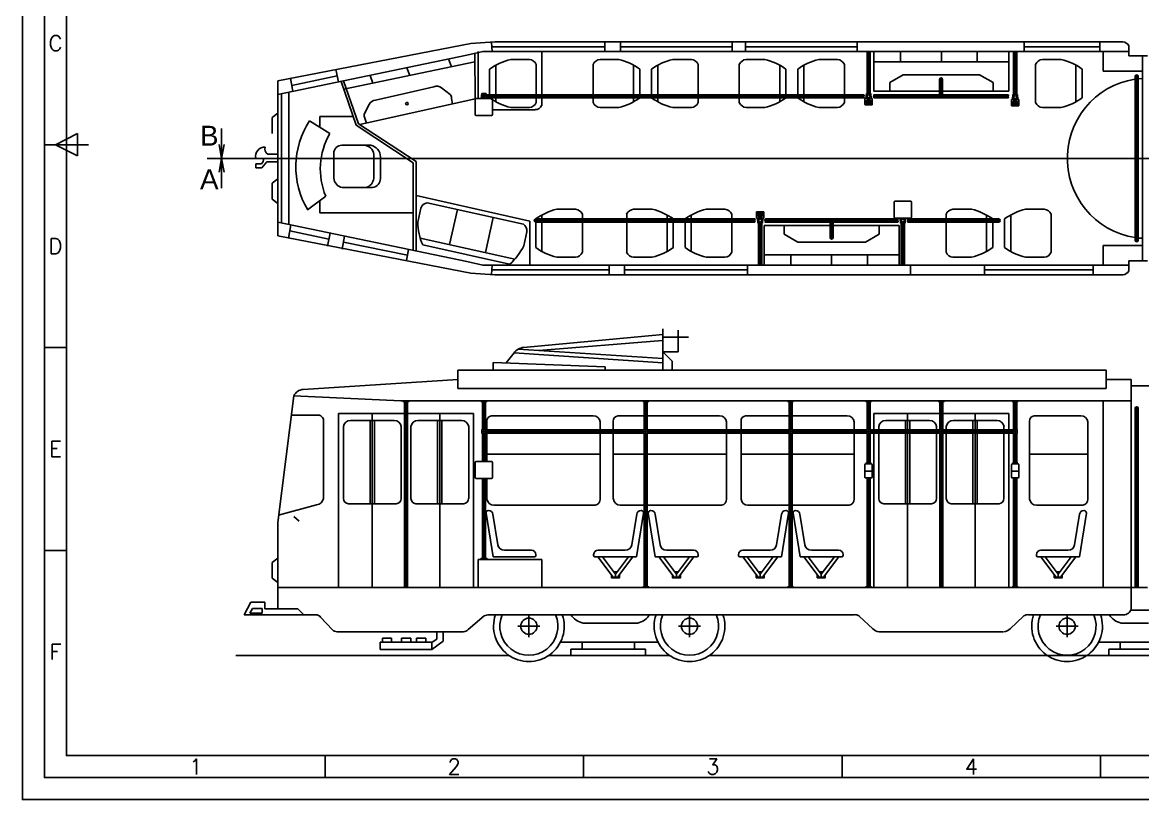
# Model space of a CAD drawing. Header units: millimetres. Extents: x 2692 to 3533, y 1565 to 1862.
# Drawn here: x 2691.8 to 2945.9, y 1565.3 to 1741.6 of the extents above; entities that cross this region are included whole.
import ezdxf
from ezdxf.enums import TextEntityAlignment as Align

# ---------------------------------------------------------------- set-up
doc = ezdxf.new("R2010")
doc.units = ezdxf.units.MM
doc.layers.add('LIN_GR', color=3, linetype='Continuous')
doc.layers.add('SUBTIRE', color=1, linetype='Continuous')
doc.styles.add('ISO', font='SIMPLEX.shx')
doc.styles.get("Standard").update_dxf_attribs({"font": 'arial.ttf'})

# ---------------------------------------------------------------- blocks, each defined once
blk = doc.blocks.new('4A4')
at = {"color": 70}
for p, q in [((-833.5, 148.5), (-828.5, 151)), ((-828.5, 151), (-828.5, 146)), ((-836, 148.5), (-826, 148.5)), ((-828.5, 146), (-833.5, 148.5)), ((-831, 102.5), (-836, 102.5)), ((-831, 56.5), (-836, 56.5)), ((-772.36, 5), (-772.36, 10)), ((-713.72, 5), (-713.72, 10)), ((-655.08, 5), (-655.08, 10)), ((-596.44, 5), (-596.44, 10))]:
    blk.add_line(p, q, dxfattribs=at)
at = {"color": 240}
for points in [[(0, 0), (0, 297), (-841, 297), (-841, 0)], [(-5, 5), (-5, 292), (-836, 292), (-836, 5)]]:
    blk.add_lwpolyline(points, close=True, dxfattribs=at)
at = {"color": 70}
blk.add_lwpolyline([(-831, 287), (-831, 10), (-10, 10), (-10, 287)], close=True, dxfattribs=at)
at = {"color": 50, "style": 'ISO'}
for s, p in [('C', (-833.5, 171.5)), ('D', (-833.5, 125.5)), ('E', (-833.5, 79.5)), ('F', (-833.5, 33.5)), ('1', (-801.68, 7.48)), ('2', (-743.04, 7.48)), ('3', (-684.4, 7.48)), ('4', (-625.76, 7.48))]:
    blk.add_text(s, height=3.5, dxfattribs=at).set_placement(p, align=Align.MIDDLE)

msp = doc.modelspace()

# ---------------------------------------------------------------- linework, layer by layer
at = {"layer": 'LIN_GR', "color": 3}
for p, q in [((2749.76, 1728.32), (2793.55, 1736.75)), ((2793.55, 1736.75), (2799.03, 1737.16)), ((2798.37, 1734.93), (2798.21, 1737.1)), ((2798.37, 1734.93), (2798.21, 1737.1)), ((2798.29, 1736.01), (2823.96, 1736.04)), ((2799.03, 1737.16), (2941.44, 1737.16)), ((2823.96, 1734.93), (2823.96, 1737.16)), ((2827.47, 1734.93), (2827.47, 1737.16)), ((2827.47, 1736.04), (2852.79, 1736.04)), ((2852.79, 1734.93), (2852.79, 1737.16)), ((2855.86, 1734.93), (2855.86, 1737.16)), ((2855.86, 1736.04), (2881.18, 1736.04)), ((2881.18, 1734.93), (2881.18, 1737.16)), ((2919.04, 1734.93), (2919.04, 1737.16)), ((2919.04, 1736.04), (2936.23, 1736.04)), ((2936.23, 1734.93), (2936.23, 1737.16)), ((2942.78, 1733.94), (2942.78, 1736.25)), ((2749.76, 1725.18), (2792.64, 1734.12)), ((2788.52, 1733.27), (2789.14, 1731.49)), ((2792.64, 1734.12), (2796.25, 1734.93)), ((2794.56, 1724.22), (2794.45, 1734.52)), ((2795.24, 1734.93), (2795.24, 1724.3)), ((2796.25, 1734.93), (2942.78, 1734.93)), ((2806.85, 1733.17), (2802.61, 1733.17)), ((2809.62, 1734.93), (2809.62, 1725.17)), ((2822.85, 1733.17), (2827.09, 1733.17)), ((2843.58, 1733.17), (2839.34, 1733.17)), ((2855.99, 1733.17), (2860.23, 1733.17)), ((2876.72, 1733.17), (2872.48, 1733.17)), ((2883.42, 1725.43), (2883.42, 1734.93)), ((2883.77, 1725.43), (2883.77, 1734.93)), ((2884.12, 1725.43), (2884.12, 1734.93)), ((2884.99, 1734.93), (2884.99, 1725.94)), ((2891, 1732.6), (2891, 1734.93)), ((2900.28, 1732.6), (2900.28, 1734.93)), ((2908.39, 1732.6), (2908.39, 1734.93)), ((2915.58, 1725.94), (2915.58, 1734.93)), ((2916.67, 1725.2), (2916.67, 1734.93)), ((2917.02, 1725.2), (2917.02, 1734.93)), ((2917.37, 1725.2), (2917.37, 1734.93)), ((2923.19, 1733.17), (2927.43, 1733.17)), ((2936.95, 1734.93), (2936.95, 1730.51)), ((2947.01, 1733.94), (2942.78, 1733.94)), ((2945.87, 1733.94), (2945.87, 1687.52)), ((2763.5, 1728.05), (2762.96, 1730.88)), ((2764.75, 1726.41), (2794.47, 1732.6)), ((2779.07, 1731.29), (2779.68, 1729.52)), ((2797.82, 1725.17), (2797.82, 1730.94)), ((2799.24, 1731.85), (2799.24, 1725.17)), ((2808.4, 1732.02), (2808.4, 1725.17)), ((2821.3, 1732.02), (2821.3, 1725.17)), ((2830.47, 1731.85), (2830.47, 1725.17)), ((2831.88, 1725.17), (2831.88, 1730.94)), ((2834.55, 1725.17), (2834.55, 1730.94)), ((2835.96, 1731.85), (2835.96, 1725.17)), ((2845.13, 1732.02), (2845.13, 1725.17)), ((2854.44, 1732.02), (2854.44, 1725.17)), ((2863.6, 1731.85), (2863.6, 1725.17)), ((2865.02, 1725.17), (2865.02, 1730.94)), ((2867.69, 1725.17), (2867.69, 1730.94)), ((2869.1, 1731.85), (2869.1, 1725.17)), ((2878.27, 1732.02), (2878.27, 1725.17)), ((2884.99, 1732.6), (2915.58, 1732.6)), ((2921.64, 1732.02), (2921.64, 1723.4)), ((2930.8, 1731.85), (2930.8, 1723.57)), ((2932.22, 1724.48), (2932.22, 1730.94)), ((2936.95, 1730.51), (2945.87, 1730.51)), ((2749.76, 1728.32), (2749.76, 1693.14)), ((2753.21, 1725.89), (2752.64, 1728.88)), ((2752.96, 1727.22), (2763.23, 1729.47)), ((2764.14, 1728.18), (2767.58, 1718.23)), ((2764.69, 1728.3), (2768.06, 1718.59)), ((2770.69, 1729.55), (2771.3, 1727.77)), ((2888.57, 1727.92), (2891.63, 1729.7)), ((2888.57, 1725.94), (2888.57, 1727.92)), ((2891.63, 1729.7), (2900.29, 1729.7)), ((2899.85, 1725.17), (2899.85, 1728.63)), ((2900.2, 1728.93), (2900.2, 1724.47)), ((2908.96, 1729.7), (2900.29, 1729.7)), ((2900.55, 1725.17), (2900.55, 1728.63)), ((2912.02, 1727.92), (2908.96, 1729.7)), ((2912.02, 1725.94), (2912.02, 1727.92)), ((2944.24, 1692.18), (2944.24, 1729.28)), ((2944.59, 1691.83), (2944.59, 1729.63)), ((2944.94, 1692.18), (2944.94, 1729.28)), ((2750.62, 1725.36), (2750.62, 1710.73)), ((2752.27, 1725.71), (2752.27, 1710.73)), ((2771.93, 1723.92), (2778.56, 1725.4)), ((2785.18, 1726.95), (2778.56, 1725.4)), ((2788.87, 1725.22), (2786.91, 1726.69)), ((2795.91, 1724.3), (2796.02, 1725.43)), ((2797.03, 1725.43), (2796.02, 1725.43)), ((2797.14, 1724.3), (2797.03, 1725.43)), ((2883.15, 1724.3), (2883.26, 1725.43)), ((2884.27, 1725.43), (2883.26, 1725.43)), ((2884.38, 1724.3), (2884.27, 1725.43)), ((2884.99, 1725.94), (2899.85, 1725.94)), ((2900.55, 1725.94), (2915.58, 1725.94)), ((2916.4, 1724.08), (2916.51, 1725.2)), ((2917.52, 1725.2), (2916.51, 1725.2)), ((2917.63, 1724.08), (2917.52, 1725.2)), ((2768.35, 1718.4), (2794.56, 1724.22)), ((2769.36, 1720.76), (2770.48, 1722.93)), ((2789.14, 1724.33), (2789.42, 1723.08)), ((2794.56, 1724.07), (2794.56, 1720.69)), ((2798.25, 1724.3), (2794.79, 1724.3)), ((2795.98, 1724.82), (2882.69, 1724.82)), ((2797.05, 1725.17), (2882.69, 1725.17)), ((2797.12, 1724.47), (2882.73, 1724.47)), ((2798.49, 1724.07), (2798.49, 1720.69)), ((2799.24, 1724.47), (2799.24, 1723.57)), ((2808.4, 1724.47), (2808.4, 1723.4)), ((2809.62, 1724.47), (2809.62, 1722.74)), ((2821.3, 1724.47), (2821.3, 1723.4)), ((2830.47, 1724.47), (2830.47, 1723.57)), ((2835.96, 1724.47), (2835.96, 1723.57)), ((2845.13, 1724.47), (2845.13, 1723.4)), ((2854.44, 1724.47), (2854.44, 1723.4)), ((2863.6, 1724.47), (2863.6, 1723.57)), ((2869.1, 1724.47), (2869.1, 1723.57)), ((2878.27, 1724.47), (2878.27, 1723.4)), ((2882.95, 1724.2), (2882.95, 1722.94)), ((2884.49, 1724.3), (2883.05, 1724.3)), ((2884.49, 1722.84), (2883.05, 1722.84)), ((2883.31, 1723.84), (2883.31, 1723.13)), ((2884.12, 1723.94), (2883.41, 1723.94)), ((2884.12, 1723.03), (2883.41, 1723.03)), ((2883.47, 1723.69), (2883.47, 1723.26)), ((2884.07, 1723.69), (2883.47, 1723.69)), ((2884.07, 1723.54), (2883.47, 1723.54)), ((2884.07, 1723.41), (2883.47, 1723.41)), ((2884.07, 1723.26), (2883.47, 1723.26)), ((2884.07, 1723.69), (2884.07, 1723.26)), ((2884.22, 1723.84), (2884.22, 1723.13)), ((2884.59, 1724.2), (2884.59, 1722.94)), ((2884.91, 1725.17), (2915.45, 1725.17)), ((2884.91, 1724.82), (2915.45, 1724.82)), ((2884.95, 1724.47), (2915.48, 1724.47)), ((2916.19, 1723.98), (2916.19, 1722.71)), ((2917.74, 1724.08), (2916.29, 1724.08)), ((2916.56, 1723.61), (2916.56, 1722.9)), ((2917.37, 1723.71), (2916.66, 1723.71)), ((2917.37, 1722.8), (2916.66, 1722.8)), ((2916.72, 1723.47), (2916.72, 1723.03)), ((2917.32, 1723.47), (2916.72, 1723.47)), ((2917.32, 1723.31), (2916.72, 1723.31)), ((2917.32, 1723.19), (2916.72, 1723.19)), ((2917.32, 1723.03), (2916.72, 1723.03)), ((2917.32, 1723.47), (2917.32, 1723.03)), ((2917.47, 1723.61), (2917.47, 1722.9)), ((2917.84, 1723.98), (2917.84, 1722.71)), ((2749.76, 1720.96), (2748.52, 1719.96)), ((2759.33, 1720.22), (2766.89, 1720.22)), ((2759.33, 1717.77), (2759.33, 1720.22)), ((2798.25, 1720.45), (2794.79, 1720.45)), ((2798.49, 1721.76), (2808.17, 1721.76)), ((2806.85, 1722.25), (2802.61, 1722.25)), ((2822.85, 1722.25), (2827.09, 1722.25)), ((2843.58, 1722.25), (2839.34, 1722.25)), ((2855.99, 1722.25), (2860.23, 1722.25)), ((2876.72, 1722.25), (2872.48, 1722.25)), ((2917.74, 1722.61), (2916.29, 1722.61)), ((2923.19, 1722.25), (2927.43, 1722.25)), ((2748.52, 1719.96), (2748.52, 1718.17)), ((2748.52, 1716.37), (2748.52, 1718.17)), ((2756.97, 1719.26), (2761.59, 1716.35)), ((2767.58, 1718.23), (2780.49, 1709.72)), ((2768.06, 1718.59), (2781.12, 1709.98)), ((2769.5, 1719.84), (2769.88, 1718.74)), ((2737.02, 1710.73), (2737.02, 1717.48)), ((2737.02, 1710.73), (2736.44, 1713.88)), ((2737.02, 1710.73), (2737.6, 1713.88)), ((2764.28, 1713.7), (2770.85, 1713.7)), ((2740.25, 1710.73), (2733.78, 1710.73)), ((2737.02, 1710.73), (2736.44, 1707.58)), ((2737.02, 1710.73), (2737.6, 1707.58)), ((2737.02, 1710.73), (2737.02, 1703.98)), ((2740.25, 1710.73), (3288.69, 1710.73)), ((2744.8, 1710.71), (2746.49, 1710.71)), ((2749.76, 1711.71), (2747.5, 1711.71)), ((2750.62, 1696.1), (2750.62, 1710.73)), ((2752.27, 1695.75), (2752.27, 1710.73)), ((2762.46, 1711.9), (2762.46, 1706.23)), ((2771.54, 1711.65), (2771.54, 1706.18)), ((2773.08, 1711.1), (2773.08, 1706.14)), ((2781.12, 1689.74), (2781.12, 1709.98)), ((2744.75, 1709.49), (2746.07, 1709.49)), ((2744.75, 1709.49), (2744.75, 1708.59)), ((2744.75, 1708.59), (2746.18, 1708.59)), ((2746.18, 1708.59), (2747.29, 1709.92)), ((2747.29, 1709.92), (2749.76, 1709.92)), ((2780.49, 1689.87), (2780.49, 1709.72)), ((2749.76, 1706.08), (2748.52, 1705.09)), ((2748.52, 1705.09), (2748.52, 1703.29)), ((2748.52, 1701.5), (2748.52, 1703.29)), ((2764.35, 1704.12), (2771.28, 1704.12)), ((2749.76, 1700.51), (2748.52, 1701.5)), ((2756.54, 1699.07), (2760.65, 1702.15)), ((2759.33, 1698.39), (2759.33, 1701.16)), ((2781.12, 1702.27), (2806.9, 1696.52)), ((2783.67, 1700.68), (2805.46, 1695.82)), ((2889.57, 1697.4), (2889.57, 1700.78)), ((2889.81, 1701.01), (2893.27, 1701.01)), ((2893.51, 1697.4), (2893.51, 1700.78)), ((2759.33, 1698.39), (2780.49, 1698.36)), ((2782.22, 1699.41), (2781.51, 1696.25)), ((2788.73, 1691.18), (2790.51, 1699.15)), ((2796.85, 1689.37), (2798.63, 1697.34)), ((2809.68, 1696.99), (2809.68, 1697.89)), ((2817.3, 1699.21), (2813.06, 1699.21)), ((2818.85, 1696.99), (2818.85, 1698.06)), ((2828.9, 1698.06), (2828.9, 1696.99)), ((2830.45, 1699.21), (2834.69, 1699.21)), ((2838.07, 1697.89), (2838.07, 1696.99)), ((2843.56, 1696.99), (2843.56, 1697.89)), ((2851.18, 1699.21), (2846.94, 1699.21)), ((2852.73, 1696.99), (2852.73, 1698.06)), ((2858.35, 1697.26), (2858.35, 1698.52)), ((2858.45, 1698.62), (2859.9, 1698.62)), ((2858.72, 1697.63), (2858.72, 1698.33)), ((2858.82, 1698.43), (2859.53, 1698.43)), ((2858.82, 1697.53), (2859.53, 1697.53)), ((2858.88, 1697.77), (2858.88, 1698.2)), ((2858.88, 1698.2), (2859.48, 1698.2)), ((2858.88, 1698.05), (2859.48, 1698.05)), ((2858.88, 1697.92), (2859.48, 1697.92)), ((2858.88, 1697.77), (2859.48, 1697.77)), ((2859.48, 1697.77), (2859.48, 1698.2)), ((2859.63, 1697.63), (2859.63, 1698.33)), ((2860, 1697.26), (2860, 1698.52)), ((2901.33, 1698.06), (2901.33, 1696.99)), ((2902.88, 1699.21), (2907.12, 1699.21)), ((2910.5, 1697.89), (2910.5, 1696.99)), ((2916, 1689.61), (2916, 1697.89)), ((2923.61, 1699.21), (2919.37, 1699.21)), ((2925.16, 1689.44), (2925.16, 1698.06)), ((2749.76, 1696.28), (2792.64, 1687.34)), ((2752.73, 1695.66), (2752.16, 1692.67)), ((2806.9, 1696.52), (2806.9, 1686.54)), ((2807.93, 1696.64), (2857.92, 1696.64)), ((2808.27, 1696.29), (2808.27, 1690.52)), ((2808.28, 1696.99), (2858.04, 1696.99)), ((2808.28, 1696.29), (2857.94, 1696.29)), ((2809.68, 1689.61), (2809.68, 1696.29)), ((2818.85, 1689.44), (2818.85, 1696.29)), ((2828.9, 1696.29), (2828.9, 1689.44)), ((2838.07, 1696.29), (2838.07, 1689.61)), ((2839.48, 1690.52), (2839.48, 1696.29)), ((2842.15, 1696.29), (2842.15, 1690.52)), ((2843.56, 1689.61), (2843.56, 1696.29)), ((2852.73, 1689.44), (2852.73, 1696.29)), ((2858.45, 1697.16), (2859.9, 1697.16)), ((2858.56, 1697.16), (2858.67, 1696.03)), ((2858.67, 1696.03), (2859.68, 1696.03)), ((2858.83, 1696.03), (2858.83, 1686.54)), ((2859.18, 1696.29), (2859.18, 1686.54)), ((2859.53, 1696.03), (2859.53, 1686.54)), ((2859.79, 1697.16), (2859.68, 1696.03)), ((2860.1, 1686.54), (2860.1, 1695.52)), ((2860.1, 1695.52), (2875.04, 1695.52)), ((2890.37, 1696.64), (2860.24, 1696.64)), ((2890.39, 1696.29), (2860.27, 1696.29)), ((2890.5, 1696.99), (2860.37, 1696.99)), ((2864.63, 1695.52), (2864.63, 1693.55)), ((2875.04, 1692.79), (2875.04, 1696.29)), ((2875.39, 1692.49), (2875.39, 1696.99)), ((2875.74, 1692.79), (2875.74, 1696.29)), ((2875.74, 1695.52), (2890.69, 1695.52)), ((2886.15, 1695.52), (2886.15, 1693.55)), ((2889.81, 1697.16), (2893.27, 1697.16)), ((2890.69, 1695.52), (2890.69, 1686.54)), ((2890.92, 1697.16), (2891.03, 1696.03)), ((2891.03, 1696.03), (2892.04, 1696.03)), ((2891.19, 1696.03), (2891.19, 1686.54)), ((2891.54, 1696.29), (2891.54, 1686.54)), ((2891.89, 1696.03), (2891.89, 1686.54)), ((2892.16, 1697.16), (2892.04, 1696.03)), ((2892.58, 1696.99), (2913.29, 1696.99)), ((2892.69, 1696.29), (2913.29, 1696.29)), ((2892.71, 1696.64), (2913.64, 1696.64)), ((2901.33, 1696.29), (2901.33, 1689.44)), ((2910.5, 1696.29), (2910.5, 1689.61)), ((2911.92, 1690.52), (2911.92, 1696.29)), ((2914.58, 1696.98), (2914.58, 1690.52)), ((2749.76, 1693.14), (2793.55, 1684.71)), ((2752.48, 1694.32), (2761.36, 1692.38)), ((2761.64, 1693.8), (2761.06, 1690.82)), ((2764.93, 1693.11), (2764.36, 1690.13)), ((2782.07, 1692.67), (2803.52, 1687.89)), ((2806.24, 1694.06), (2805.54, 1690.89)), ((2864.63, 1693.55), (2867.69, 1691.76)), ((2886.15, 1693.55), (2883.09, 1691.76)), ((2764.69, 1691.69), (2779.19, 1688.8)), ((2779.44, 1690.09), (2778.95, 1687.56)), ((2802.32, 1686.7), (2782.64, 1691.09)), ((2883.09, 1691.76), (2867.69, 1691.76)), ((2936.95, 1690.96), (2945.87, 1690.96)), ((2936.95, 1686.54), (2936.95, 1690.96)), ((2792.64, 1687.34), (2796.25, 1686.54)), ((2817.3, 1688.29), (2813.06, 1688.29)), ((2830.45, 1688.29), (2834.69, 1688.29)), ((2851.18, 1688.29), (2846.94, 1688.29)), ((2860.1, 1688.86), (2890.69, 1688.86)), ((2866.11, 1688.86), (2866.11, 1686.54)), ((2875.39, 1688.86), (2875.39, 1686.54)), ((2883.5, 1688.86), (2883.5, 1686.54)), ((2902.88, 1688.29), (2907.12, 1688.29)), ((2923.61, 1688.29), (2919.37, 1688.29)), ((2942.78, 1687.52), (2942.78, 1685.21)), ((2947.01, 1687.52), (2942.78, 1687.52)), ((2793.55, 1684.71), (2799.03, 1684.3)), ((2796.25, 1686.54), (2942.78, 1686.54)), ((2798.37, 1686.54), (2798.21, 1684.36)), ((2798.29, 1685.45), (2824.89, 1685.42)), ((2824.89, 1686.54), (2824.89, 1684.3)), ((2828.4, 1686.54), (2828.4, 1684.3)), ((2828.4, 1685.42), (2856.31, 1685.42)), ((2856.31, 1686.54), (2856.31, 1684.3)), ((2893.3, 1686.54), (2893.3, 1684.3)), ((2910.05, 1686.54), (2910.05, 1684.3)), ((2910.05, 1685.42), (2934.71, 1685.42)), ((2934.71, 1686.54), (2934.71, 1684.3)), ((2799.03, 1684.3), (2941.44, 1684.3)), ((2837.1, 1672.09), (2837.1, 1662.67)), ((2805.5, 1667.86), (2837.1, 1670.76)), ((2808.99, 1667.16), (2837.01, 1669.44)), ((2837.1, 1670.18), (2842.9, 1670.18)), ((2840.58, 1671.76), (2840.58, 1666.87)), ((2804.3, 1667.46), (2837.1, 1665.37)), ((2837.1, 1666.87), (2839.25, 1664.72)), ((2840.58, 1666.87), (2837.1, 1666.87)), ((2798.62, 1664.47), (2823.99, 1663.47)), ((2798.62, 1662.67), (2798.62, 1664.47)), ((2801.59, 1664.35), (2803.35, 1666.62)), ((2803.35, 1666.62), (2837.1, 1664.33)), ((2839.25, 1664.72), (2839.25, 1662.67)), ((2790.62, 1662.67), (2790.62, 1658.57)), ((2790.62, 1662.67), (2937.68, 1662.67)), ((2823.99, 1663.47), (2823.99, 1662.67)), ((2937.68, 1662.67), (2937.68, 1658.57)), ((2755.52, 1658.34), (2790.62, 1660.62)), ((2937.68, 1660.62), (2943.31, 1660.62)), ((2943.31, 1660.62), (2943.31, 1608.94)), ((2943.31, 1659.18), (2950.71, 1659.18)), ((2753.41, 1656.87), (2749.76, 1628.19)), ((2777.66, 1655.78), (2753.41, 1656.87)), ((2790.62, 1658.57), (2937.68, 1658.57)), ((2943.31, 1655.78), (2777.66, 1655.78)), ((2778.13, 1655.59), (2778.13, 1655.78)), ((2779.53, 1655.59), (2778.13, 1655.59)), ((2778.48, 1613.4), (2778.48, 1655.59)), ((2778.83, 1613.59), (2778.83, 1655.59)), ((2779.18, 1613.4), (2779.18, 1655.59)), ((2779.53, 1655.59), (2779.53, 1655.78)), ((2795.82, 1655.59), (2795.82, 1655.78)), ((2797.22, 1655.59), (2795.82, 1655.59)), ((2796.17, 1649.22), (2796.17, 1655.59)), ((2796.52, 1642.01), (2796.52, 1655.59)), ((2796.87, 1649.22), (2796.87, 1655.59)), ((2797.22, 1655.59), (2797.22, 1655.78)), ((2832.53, 1655.59), (2832.53, 1655.78)), ((2833.93, 1655.59), (2832.53, 1655.59)), ((2832.88, 1649.22), (2832.88, 1655.59)), ((2833.23, 1613.59), (2833.23, 1655.78)), ((2833.58, 1649.22), (2833.58, 1655.59)), ((2833.93, 1655.59), (2833.93, 1655.78)), ((2865.37, 1655.59), (2865.37, 1655.78)), ((2866.77, 1655.59), (2865.37, 1655.59)), ((2865.72, 1649.22), (2865.72, 1655.59)), ((2866.07, 1613.59), (2866.07, 1655.78)), ((2866.42, 1649.22), (2866.42, 1655.59)), ((2866.77, 1655.59), (2866.77, 1655.78)), ((2883.06, 1655.59), (2883.06, 1655.78)), ((2884.46, 1655.59), (2883.06, 1655.59)), ((2883.41, 1649.22), (2883.41, 1655.59)), ((2883.76, 1641.86), (2883.76, 1655.59)), ((2884.11, 1649.22), (2884.11, 1655.59)), ((2884.46, 1655.59), (2884.46, 1655.78)), ((2899.58, 1655.59), (2899.58, 1655.78)), ((2900.98, 1655.59), (2899.58, 1655.59)), ((2899.93, 1649.22), (2899.93, 1655.59)), ((2900.28, 1613.59), (2900.28, 1655.59)), ((2900.63, 1649.22), (2900.63, 1655.59)), ((2900.98, 1655.59), (2900.98, 1655.78)), ((2916.32, 1655.59), (2916.32, 1655.78)), ((2917.72, 1655.59), (2916.32, 1655.59)), ((2916.67, 1649.22), (2916.67, 1655.59)), ((2917.02, 1641.86), (2917.02, 1655.59)), ((2917.37, 1649.22), (2917.37, 1655.59)), ((2917.72, 1655.59), (2917.72, 1655.78)), ((2936.94, 1613.4), (2936.94, 1655.78)), ((2944.23, 1613.4), (2944.23, 1654.05)), ((2944.58, 1613.4), (2944.58, 1654.4)), ((2944.93, 1613.4), (2944.93, 1654.05)), ((2752.86, 1652.51), (2758.71, 1652.51)), ((2794.16, 1652.84), (2763.57, 1652.84)), ((2763.57, 1613.4), (2763.57, 1652.84)), ((2771.21, 1652.84), (2771.21, 1613.4)), ((2786.51, 1652.84), (2786.51, 1613.4)), ((2794.16, 1613.4), (2794.16, 1652.84)), ((2821.3, 1652.37), (2798.23, 1652.37)), ((2826.91, 1652.37), (2832.88, 1652.37)), ((2849.98, 1652.37), (2833.58, 1652.37)), ((2865.72, 1652.37), (2855.86, 1652.37)), ((2878.94, 1652.37), (2866.42, 1652.37)), ((2884.98, 1649.14), (2884.98, 1652.84)), ((2915.58, 1652.84), (2884.98, 1652.84)), ((2892.63, 1652.84), (2892.63, 1649.14)), ((2907.93, 1652.84), (2907.93, 1649.14)), ((2915.58, 1649.14), (2915.58, 1652.84)), ((2931.94, 1652.37), (2921.31, 1652.37)), ((2760.12, 1651.25), (2760.12, 1633.61)), ((2764.66, 1649.9), (2764.66, 1633.62)), ((2766.24, 1651.32), (2776.19, 1651.32)), ((2770.71, 1651.32), (2770.71, 1632.36)), ((2771.72, 1651.32), (2771.72, 1632.36)), ((2777.77, 1649.9), (2777.77, 1633.62)), ((2779.96, 1649.9), (2779.96, 1633.62)), ((2781.53, 1651.32), (2791.49, 1651.32)), ((2786.01, 1651.32), (2786.01, 1632.36)), ((2787.01, 1651.32), (2787.01, 1632.36)), ((2793.06, 1649.9), (2793.06, 1633.62)), ((2796.96, 1649.14), (2832.79, 1649.14)), ((2797.2, 1651.11), (2797.2, 1649.14)), ((2822.88, 1650.96), (2822.88, 1649.14)), ((2825.87, 1651.11), (2825.87, 1649.14)), ((2833.67, 1649.14), (2865.63, 1649.14)), ((2851.56, 1650.96), (2851.56, 1649.14)), ((2854.83, 1651.11), (2854.83, 1649.14)), ((2866.51, 1649.14), (2883.32, 1649.14)), ((2880.51, 1650.96), (2880.51, 1649.14)), ((2884.21, 1649.14), (2899.84, 1649.14)), ((2886.08, 1649.9), (2886.08, 1649.14)), ((2887.65, 1651.32), (2897.61, 1651.32)), ((2892.13, 1651.32), (2892.13, 1649.14)), ((2893.14, 1651.32), (2893.14, 1649.14)), ((2899.18, 1649.9), (2899.18, 1649.14)), ((2900.72, 1649.14), (2916.58, 1649.14)), ((2901.37, 1649.9), (2901.37, 1649.14)), ((2902.95, 1651.32), (2912.9, 1651.32)), ((2907.42, 1651.32), (2907.42, 1649.14)), ((2908.43, 1651.32), (2908.43, 1649.14)), ((2914.48, 1649.9), (2914.48, 1649.14)), ((2920.28, 1651.11), (2920.28, 1633.48)), ((2933.51, 1650.96), (2933.51, 1633.48)), ((2796.08, 1648.79), (2917.37, 1648.79)), ((2796.17, 1642.01), (2796.17, 1648.37)), ((2796.87, 1642.01), (2796.87, 1648.37)), ((2796.96, 1648.44), (2832.79, 1648.44)), ((2797.2, 1648.44), (2797.2, 1642.01)), ((2822.88, 1648.44), (2822.88, 1633.48)), ((2825.87, 1648.44), (2825.87, 1633.48)), ((2832.88, 1613.59), (2832.88, 1648.37)), ((2833.58, 1613.59), (2833.58, 1648.37)), ((2833.67, 1648.44), (2865.63, 1648.44)), ((2851.56, 1648.44), (2851.56, 1633.48)), ((2854.83, 1648.44), (2854.83, 1633.48)), ((2865.72, 1613.59), (2865.72, 1648.37)), ((2866.42, 1613.59), (2866.42, 1648.37)), ((2866.51, 1648.44), (2883.32, 1648.44)), ((2880.51, 1648.44), (2880.51, 1633.48)), ((2883.41, 1641.86), (2883.41, 1648.37)), ((2884.11, 1641.86), (2884.11, 1648.37)), ((2884.21, 1648.44), (2899.84, 1648.44)), ((2884.98, 1613.4), (2884.98, 1648.44)), ((2886.08, 1648.44), (2886.08, 1633.62)), ((2892.13, 1648.44), (2892.13, 1632.36)), ((2892.63, 1648.44), (2892.63, 1613.4)), ((2893.14, 1648.44), (2893.14, 1632.36)), ((2899.18, 1648.44), (2899.18, 1633.62)), ((2899.93, 1613.4), (2899.93, 1648.37)), ((2900.63, 1613.4), (2900.63, 1648.37)), ((2900.72, 1648.44), (2916.58, 1648.44)), ((2901.37, 1648.44), (2901.37, 1633.62)), ((2907.42, 1648.44), (2907.42, 1632.36)), ((2907.93, 1648.44), (2907.93, 1613.4)), ((2908.43, 1648.44), (2908.43, 1632.36)), ((2914.48, 1648.44), (2914.48, 1633.62)), ((2915.58, 1613.4), (2915.58, 1648.44)), ((2916.67, 1641.86), (2916.67, 1648.37)), ((2917.37, 1641.86), (2917.37, 1648.37)), ((2794.55, 1638.39), (2794.55, 1641.77)), ((2794.79, 1642.01), (2798.25, 1642.01)), ((2822.88, 1643.65), (2797.2, 1643.65)), ((2798.48, 1638.39), (2798.48, 1641.77)), ((2832.88, 1643.65), (2825.87, 1643.65)), ((2851.56, 1643.65), (2833.58, 1643.65)), ((2880.51, 1643.65), (2854.83, 1643.65)), ((2884.39, 1641.46), (2883.14, 1641.46)), ((2883.39, 1641.46), (2883.31, 1641.86)), ((2883.31, 1641.86), (2884.22, 1641.86)), ((2884.14, 1641.46), (2884.22, 1641.86)), ((2917.64, 1641.46), (2916.39, 1641.46)), ((2916.56, 1641.86), (2917.47, 1641.86)), ((2916.64, 1641.46), (2916.56, 1641.86)), ((2917.39, 1641.46), (2917.47, 1641.86)), ((2933.51, 1643.65), (2920.28, 1643.65)), ((2882.94, 1641.26), (2882.94, 1638.46)), ((2884.59, 1639.78), (2882.94, 1639.78)), ((2884.59, 1641.26), (2884.59, 1638.46)), ((2916.19, 1641.26), (2916.19, 1638.46)), ((2917.84, 1639.78), (2916.19, 1639.78)), ((2917.84, 1641.26), (2917.84, 1638.46)), ((2794.79, 1638.15), (2798.25, 1638.15)), ((2796.17, 1619.97), (2796.17, 1638.15)), ((2796.52, 1619.97), (2796.52, 1638.15)), ((2796.87, 1619.97), (2796.87, 1638.15)), ((2797.2, 1638.15), (2797.2, 1633.48)), ((2884.39, 1638.26), (2883.14, 1638.26)), ((2883.41, 1613.59), (2883.41, 1638.26)), ((2883.76, 1613.59), (2883.76, 1638.26)), ((2884.11, 1613.59), (2884.11, 1638.26)), ((2917.64, 1638.26), (2916.39, 1638.26)), ((2916.67, 1613.59), (2916.67, 1638.26)), ((2917.02, 1613.59), (2917.02, 1638.26)), ((2917.37, 1613.59), (2917.37, 1638.26)), ((2749.96, 1629.79), (2758.55, 1632.19)), ((2765.79, 1632.36), (2776.64, 1632.36)), ((2781.09, 1632.36), (2791.94, 1632.36)), ((2821.75, 1632.06), (2798.77, 1632.06)), ((2832.88, 1632.06), (2827.45, 1632.06)), ((2850.43, 1632.06), (2833.58, 1632.06)), ((2879.39, 1632.06), (2856.41, 1632.06)), ((2887.21, 1632.36), (2898.06, 1632.36)), ((2902.5, 1632.36), (2913.35, 1632.36)), ((2932.38, 1632.06), (2921.85, 1632.06)), ((2754.63, 1628.5), (2753.39, 1629.49)), ((2797, 1630.28), (2798.58, 1620.39)), ((2797.57, 1630.86), (2797.49, 1630.86)), ((2798.56, 1630.02), (2799.67, 1623.12)), ((2831.17, 1630.02), (2830.07, 1623.12)), ((2832.74, 1630.28), (2831.15, 1620.39)), ((2832.16, 1630.86), (2832.24, 1630.86)), ((2833.8, 1630.28), (2835.39, 1620.39)), ((2834.38, 1630.86), (2834.3, 1630.86)), ((2835.37, 1630.02), (2836.47, 1623.12)), ((2864.02, 1630.02), (2862.91, 1623.12)), ((2865.58, 1630.28), (2863.99, 1620.39)), ((2865, 1630.86), (2865.09, 1630.86)), ((2866.65, 1630.28), (2868.23, 1620.39)), ((2867.22, 1630.86), (2867.14, 1630.86)), ((2868.21, 1630.02), (2869.32, 1623.12)), ((2931.6, 1630.02), (2930.49, 1623.12)), ((2933.16, 1630.28), (2931.58, 1620.39)), ((2932.59, 1630.86), (2932.67, 1630.86)), ((2749.76, 1628.19), (2749.76, 1608.61)), ((2807.32, 1621.86), (2801.15, 1621.86)), ((2822.41, 1621.86), (2828.59, 1621.86)), ((2844.13, 1621.86), (2837.95, 1621.86)), ((2855.25, 1621.86), (2861.43, 1621.86)), ((2876.97, 1621.86), (2870.8, 1621.86)), ((2922.84, 1621.86), (2929.01, 1621.86)), ((2749.76, 1620.11), (2748.52, 1619.12)), ((2748.52, 1619.12), (2748.52, 1617.32)), ((2795.23, 1613.4), (2795.23, 1619.78)), ((2795.23, 1619.78), (2809.62, 1619.78)), ((2795.82, 1619.97), (2795.82, 1619.78)), ((2797.22, 1619.97), (2795.82, 1619.97)), ((2797.22, 1619.97), (2797.22, 1619.78)), ((2808.02, 1620.39), (2798.58, 1620.39)), ((2808.32, 1620.69), (2808.32, 1620.86)), ((2809.62, 1613.4), (2809.62, 1619.78)), ((2821.41, 1620.69), (2821.41, 1620.86)), ((2821.71, 1620.39), (2831.15, 1620.39)), ((2822.39, 1620.39), (2825.85, 1615.74)), ((2823.39, 1620.39), (2826.35, 1616.41)), ((2829.32, 1620.39), (2826.35, 1616.41)), ((2830.32, 1620.39), (2826.85, 1615.74)), ((2844.83, 1620.39), (2835.39, 1620.39)), ((2836.22, 1620.39), (2839.69, 1615.74)), ((2837.22, 1620.39), (2840.19, 1616.41)), ((2843.16, 1620.39), (2840.19, 1616.41)), ((2844.15, 1620.39), (2840.69, 1615.74)), ((2845.13, 1620.69), (2845.13, 1620.86)), ((2854.25, 1620.69), (2854.25, 1620.86)), ((2854.55, 1620.39), (2863.99, 1620.39)), ((2855.23, 1620.39), (2858.7, 1615.74)), ((2856.23, 1620.39), (2859.2, 1616.41)), ((2862.16, 1620.39), (2859.2, 1616.41)), ((2863.16, 1620.39), (2859.69, 1615.74)), ((2877.67, 1620.39), (2868.23, 1620.39)), ((2869.06, 1620.39), (2872.53, 1615.74)), ((2870.06, 1620.39), (2873.03, 1616.41)), ((2876, 1620.39), (2873.03, 1616.41)), ((2877, 1620.39), (2873.53, 1615.74)), ((2877.97, 1620.69), (2877.97, 1620.86)), ((2921.84, 1620.69), (2921.84, 1620.86)), ((2922.14, 1620.39), (2931.58, 1620.39)), ((2922.81, 1620.39), (2926.28, 1615.74)), ((2923.81, 1620.39), (2926.78, 1616.41)), ((2929.75, 1620.39), (2926.78, 1616.41)), ((2930.74, 1620.39), (2927.28, 1615.74)), ((2944.54, 1613.4), (2944.54, 1619.78)), ((2748.52, 1615.53), (2748.52, 1617.32)), ((2826.35, 1616.41), (2826.35, 1615.74)), ((2840.19, 1616.41), (2840.19, 1615.74)), ((2859.2, 1616.41), (2859.2, 1615.74)), ((2873.03, 1616.41), (2873.03, 1615.74)), ((2926.78, 1616.41), (2926.78, 1615.74)), ((2749.76, 1614.53), (2748.52, 1615.53)), ((2947.01, 1613.4), (2749.76, 1613.4)), ((2826.85, 1615.74), (2825.85, 1615.74)), ((2832.53, 1613.59), (2832.53, 1613.4)), ((2833.93, 1613.59), (2832.53, 1613.59)), ((2833.93, 1613.59), (2833.93, 1613.4)), ((2839.69, 1615.74), (2840.69, 1615.74)), ((2859.69, 1615.74), (2858.7, 1615.74)), ((2866.77, 1613.59), (2865.37, 1613.59)), ((2865.37, 1613.59), (2865.37, 1613.4)), ((2866.77, 1613.59), (2866.77, 1613.4)), ((2872.53, 1615.74), (2873.53, 1615.74)), ((2884.46, 1613.59), (2883.06, 1613.59)), ((2883.06, 1613.59), (2883.06, 1613.4)), ((2884.46, 1613.59), (2884.46, 1613.4)), ((2916.32, 1613.59), (2916.32, 1613.4)), ((2917.72, 1613.59), (2916.32, 1613.59)), ((2917.72, 1613.59), (2917.72, 1613.4)), ((2927.28, 1615.74), (2926.28, 1615.74)), ((2742.15, 1607.26), (2743.63, 1610.1)), ((2743.45, 1607.64), (2744.06, 1608.7)), ((2743.63, 1610.1), (2746.85, 1610.1)), ((2744.06, 1608.7), (2746.24, 1608.7)), ((2746.24, 1608.7), (2746.24, 1607.64)), ((2746.85, 1610.1), (2746.85, 1608.61)), ((2746.85, 1608.61), (2754.28, 1608.61)), ((2754.28, 1608.61), (2755.64, 1607.26)), ((2943.24, 1608.31), (2950.71, 1608.31)), ((2758.35, 1607.26), (2742.15, 1607.26)), ((2746.24, 1607.64), (2743.45, 1607.64)), ((2759.49, 1606.67), (2762.16, 1603.81)), ((2796.56, 1606.97), (2792.92, 1603.88)), ((2880.51, 1607.26), (2797.77, 1607.26)), ((2806.72, 1602.15), (2806.72, 1607.15)), ((2843.15, 1602.15), (2843.15, 1607.15)), ((2881.65, 1606.96), (2884.7, 1604.07)), ((2918.91, 1606.96), (2915.86, 1604.07)), ((2941.87, 1607.26), (2920.01, 1607.26)), ((2928.79, 1602.15), (2928.79, 1607.15)), ((2791.91, 1603.4), (2763.18, 1603.4)), ((2785.81, 1601.74), (2785.81, 1603.4)), ((2787.28, 1601.22), (2787.28, 1603.4)), ((2804.22, 1604.65), (2809.22, 1604.65)), ((2819, 1605.37), (2825.19, 1605.37)), ((2831.38, 1605.37), (2825.19, 1605.37)), ((2840.65, 1604.65), (2845.65, 1604.65)), ((2914.28, 1603.4), (2886.15, 1603.4)), ((2926.29, 1604.65), (2931.29, 1604.65)), ((2941.07, 1605.37), (2947.26, 1605.37)), ((2773.02, 1601.01), (2773.02, 1599.33)), ((2784.77, 1601.01), (2773.02, 1601.01)), ((2775.59, 1601.9), (2773.49, 1601.9)), ((2773.49, 1601.9), (2773.49, 1601.01)), ((2775.59, 1601.01), (2775.59, 1601.9)), ((2777.84, 1601.9), (2777.84, 1601.01)), ((2779.94, 1601.9), (2777.84, 1601.9)), ((2779.94, 1601.01), (2779.94, 1601.9)), ((2783.35, 1601.9), (2781.25, 1601.9)), ((2781.25, 1601.9), (2781.25, 1601.01)), ((2783.35, 1601.01), (2783.35, 1601.9)), ((2784.71, 1599.33), (2787.28, 1601.22)), ((2784.71, 1599.33), (2784.71, 1601.01)), ((2784.77, 1601.01), (2785.81, 1601.74)), ((2836, 1601.01), (2813.87, 1601.01)), ((2818.77, 1601.01), (2818.77, 1599.42)), ((2830.68, 1601.01), (2830.68, 1599.42)), ((2958.07, 1601.01), (2935.94, 1601.01)), ((2940.84, 1601.01), (2940.84, 1599.42)), ((2773.02, 1599.33), (2784.71, 1599.33)), ((2816.21, 1599.42), (2816.21, 1597.99)), ((2833.17, 1599.42), (2816.21, 1599.42)), ((2833.17, 1597.99), (2833.17, 1599.42)), ((2938.28, 1599.42), (2938.28, 1597.99)), ((2955.24, 1599.42), (2938.28, 1599.42)), ((2802.24, 1597.99), (2740.25, 1597.99)), ((2838.68, 1597.99), (2811.2, 1597.99)), ((2924.31, 1597.99), (2847.63, 1597.99)), ((2924.31, 1597.99), (2960.75, 1597.99)), ((2960.75, 1597.99), (2933.27, 1597.99))]:
    msp.add_line(p, q, dxfattribs=at)
for points in [[(2796.08, 1649.22), (2796.96, 1649.22), (2796.96, 1648.37), (2796.08, 1648.37)], [(2832.79, 1649.22), (2833.67, 1649.22), (2833.67, 1648.37), (2832.79, 1648.37)], [(2865.63, 1649.22), (2866.51, 1649.22), (2866.51, 1648.37), (2865.63, 1648.37)], [(2883.32, 1649.22), (2884.21, 1649.22), (2884.21, 1648.37), (2883.32, 1648.37)], [(2899.84, 1649.22), (2900.72, 1649.22), (2900.72, 1648.37), (2899.84, 1648.37)], [(2916.58, 1649.22), (2917.46, 1649.22), (2917.46, 1648.37), (2916.58, 1648.37)]]:
    msp.add_lwpolyline(points, close=True, dxfattribs=at)
for points in [[(2825.43, 1616.31), (2825.43, 1615.62), (2827.28, 1615.62), (2827.28, 1616.31)], [(2826.77, 1616.97), (2825.94, 1616.97)], [(2841.11, 1616.31), (2841.11, 1615.62), (2839.27, 1615.62), (2839.27, 1616.31)], [(2839.77, 1616.97), (2840.61, 1616.97)], [(2858.27, 1616.31), (2858.27, 1615.62), (2860.12, 1615.62), (2860.12, 1616.31)], [(2859.61, 1616.97), (2858.78, 1616.97)], [(2873.95, 1616.31), (2873.95, 1615.62), (2872.11, 1615.62), (2872.11, 1616.31)], [(2872.61, 1616.97), (2873.45, 1616.97)], [(2925.86, 1616.31), (2925.86, 1615.62), (2927.7, 1615.62), (2927.7, 1616.31)], [(2927.2, 1616.97), (2926.36, 1616.97)]]:
    msp.add_lwpolyline(points, dxfattribs=at)
for centre, radius in [((2779.06, 1723.14), 0.3), ((2796.52, 1724.82), 0.35), ((2833.14, 1724.82), 0.35), ((2866.4, 1724.82), 0.35), ((2883.77, 1724.82), 0.35), ((2900.2, 1724.82), 0.35), ((2917.02, 1724.59), 0.35), ((2808.28, 1696.64), 0.35), ((2840.86, 1696.64), 0.35), ((2859.18, 1696.64), 0.35), ((2875.39, 1696.64), 0.35), ((2891.54, 1696.64), 0.35), ((2913.29, 1696.64), 0.35), ((2806.72, 1604.65), 1.84), ((2843.15, 1604.65), 1.84), ((2928.79, 1604.65), 1.84)]:
    msp.add_circle(centre, radius, dxfattribs=at)
for centre, radius, start, end in [((2941.21, 1735.39), 1.79, 28.7486, 82.4416), ((2805.79, 1720.06), 13.49, 103.6489, 126.2402), ((2806.64, 1731.26), 1.92, 23.2597, 83.7616), ((2823.06, 1731.26), 1.92, 96.2384, 156.7403), ((2823.91, 1720.06), 13.49, 53.7598, 76.3511), ((2842.52, 1720.06), 13.49, 103.6489, 126.2402), ((2843.37, 1731.26), 1.92, 23.2597, 83.7616), ((2856.2, 1731.26), 1.92, 96.2384, 156.7403), ((2857.05, 1720.06), 13.49, 53.7598, 76.3511), ((2875.66, 1720.06), 13.49, 103.6489, 126.2402), ((2876.51, 1731.26), 1.92, 23.2597, 83.7616), ((2923.4, 1731.26), 1.92, 96.2384, 156.7403), ((2924.25, 1720.06), 13.49, 53.7598, 76.3511), ((2900.2, 1728.63), 0.35, 0, 180), ((2947.01, 1710.73), 18.17, 93.5962, 261.228), ((2944.59, 1729.28), 0.35, 0, 180), ((2785.84, 1725.46), 1.63, 48.8148, 113.7479), ((2787.8, 1724.41), 1.35, 356.6601, 37.1616), ((2771.99, 1722.29), 1.63, 92.0225, 156.9556), ((2794.79, 1724.07), 0.239, 90, 180), ((2805.79, 1735.36), 13.49, 233.7598, 256.3511), ((2798.25, 1724.07), 0.239, 0, 90), ((2806.64, 1724.16), 1.92, 276.2384, 336.7403), ((2808.18, 1723.31), 1.54, 269.4976, 338.6178), ((2823.06, 1724.16), 1.92, 203.2597, 263.7616), ((2823.91, 1735.36), 13.49, 283.6489, 306.2402), ((2842.52, 1735.36), 13.49, 233.7598, 256.3511), ((2843.37, 1724.16), 1.92, 276.2384, 336.7403), ((2856.2, 1724.16), 1.92, 203.2597, 263.7616), ((2857.05, 1735.36), 13.49, 283.6489, 306.2402), ((2875.66, 1735.36), 13.49, 233.7598, 256.3511), ((2876.51, 1724.16), 1.92, 276.2384, 336.7403), ((2883.05, 1724.2), 0.1, 90, 180), ((2883.05, 1722.94), 0.1, 180, 270), ((2883.41, 1723.84), 0.1, 90, 180), ((2883.41, 1723.13), 0.1, 180, 270), ((2884.12, 1723.84), 0.1, 0, 90), ((2884.12, 1723.13), 0.1, 270, 0), ((2884.49, 1724.2), 0.1, 0, 90), ((2884.49, 1722.94), 0.1, 270, 0), ((2916.29, 1723.98), 0.1, 90, 180), ((2916.29, 1722.71), 0.1, 180, 270), ((2916.66, 1723.61), 0.1, 90, 180), ((2916.66, 1722.9), 0.1, 180, 270), ((2917.37, 1723.61), 0.1, 0, 90), ((2917.37, 1722.9), 0.1, 270, 0), ((2917.74, 1723.98), 0.1, 0, 90), ((2917.74, 1722.71), 0.1, 270, 0), ((2923.4, 1724.16), 1.92, 203.2597, 263.7616), ((2924.25, 1735.36), 13.49, 283.6489, 306.2402), ((2770.68, 1720.5), 1.35, 168.6088, 209.1103), ((2794.79, 1720.69), 0.239, 180, 270), ((2798.25, 1720.69), 0.239, 270, 0), ((2772.99, 1708.82), 19.12, 146.9082, 210.6626), ((2775.16, 1708.32), 15.76, 149.3765, 203.0356), ((2746.83, 1711.21), 2.09, 87.5359, 193.9715), ((2748.18, 1712.86), 1.33, 160.8703, 239.4295), ((2764.3, 1711.87), 1.83, 89.5936, 181.0876), ((2769.23, 1711.38), 2.33, 6.6872, 87.2314), ((2770.29, 1710.97), 2.79, 2.5875, 78.3755), ((2744.99, 1710.55), 1.51, 315.5843, 6.0315), ((2764.83, 1706.45), 2.38, 185.4182, 258.2889), ((2769.07, 1706.49), 2.49, 288.1307, 352.8246), ((2770.91, 1706.26), 2.17, 279.807, 356.8112), ((2784.03, 1698.79), 1.92, 100.694, 161.1959), ((2889.81, 1700.78), 0.239, 90, 180), ((2893.27, 1700.78), 0.239, 0, 90), ((2816.24, 1686.1), 13.49, 103.6489, 126.2402), ((2817.09, 1697.3), 1.92, 23.2597, 83.7616), ((2830.66, 1697.3), 1.92, 96.2384, 156.7403), ((2831.51, 1686.1), 13.49, 53.7598, 76.3511), ((2850.12, 1686.1), 13.49, 103.6489, 126.2402), ((2850.97, 1697.3), 1.92, 23.2597, 83.7616), ((2858.45, 1698.52), 0.1, 90, 180), ((2858.45, 1697.26), 0.1, 180, 270), ((2858.82, 1698.33), 0.1, 90, 180), ((2858.82, 1697.63), 0.1, 180, 270), ((2859.53, 1698.33), 0.1, 0, 90), ((2859.53, 1697.63), 0.1, 270, 0), ((2859.9, 1698.52), 0.1, 0, 90), ((2859.9, 1697.26), 0.1, 270, 0), ((2889.81, 1697.4), 0.239, 180, 270), ((2893.27, 1697.4), 0.239, 270, 0), ((2903.09, 1697.3), 1.92, 96.2384, 156.7403), ((2903.94, 1686.1), 13.49, 53.7598, 76.3511), ((2922.56, 1686.1), 13.49, 103.6489, 126.2402), ((2923.4, 1697.3), 1.92, 23.2597, 83.7616), ((2795, 1696.51), 13.49, 181.0831, 203.6745), ((2804.34, 1694.27), 1.92, 353.6726, 54.1745), ((2875.39, 1692.79), 0.35, 180, 0), ((2944.59, 1692.18), 0.35, 180, 0), ((2947.01, 1710.73), 18.17, 263.4548, 266.4038), ((2793.44, 1696.85), 13.49, 311.1941, 333.7854), ((2816.24, 1701.4), 13.49, 233.7598, 256.3511), ((2831.51, 1701.4), 13.49, 283.6489, 306.2402), ((2850.12, 1701.4), 13.49, 233.7598, 256.3511), ((2903.94, 1701.4), 13.49, 283.6489, 306.2402), ((2922.56, 1701.4), 13.49, 233.7598, 256.3511), ((2817.09, 1690.2), 1.92, 276.2384, 336.7403), ((2830.66, 1690.2), 1.92, 203.2597, 263.7616), ((2850.97, 1690.2), 1.92, 276.2384, 336.7403), ((2903.09, 1690.2), 1.92, 203.2597, 263.7616), ((2923.4, 1690.2), 1.92, 276.2384, 336.7403), ((2941.21, 1686.07), 1.79, 277.5584, 331.2514), ((2805.88, 1664.72), 3.17, 96.8388, 143.0882), ((2755.71, 1655.82), 2.52, 94.2799, 155.4363), ((2944.58, 1654.05), 0.35, 0, 180), ((2758.9, 1651.29), 1.23, 357.7764, 98.9981), ((2798.42, 1651.16), 1.23, 98.9981, 182.2236), ((2821.24, 1650.71), 1.66, 8.3888, 87.6785), ((2827.1, 1651.16), 1.23, 98.9981, 182.2236), ((2849.91, 1650.71), 1.66, 8.3888, 87.6785), ((2856.06, 1651.16), 1.23, 98.9981, 182.2236), ((2878.87, 1650.71), 1.66, 8.3888, 87.6785), ((2921.5, 1651.16), 1.23, 98.9981, 182.2236), ((2931.87, 1650.71), 1.66, 8.3888, 87.6785), ((2766.31, 1649.66), 1.66, 92.3215, 171.6112), ((2776.12, 1649.66), 1.66, 8.3888, 87.6785), ((2781.6, 1649.66), 1.66, 92.3215, 171.6112), ((2791.42, 1649.66), 1.66, 8.3888, 87.6785), ((2887.72, 1649.66), 1.66, 92.3215, 171.6112), ((2897.54, 1649.66), 1.66, 8.3888, 87.6785), ((2903.02, 1649.66), 1.66, 92.3215, 171.6112), ((2912.84, 1649.66), 1.66, 8.3888, 87.6785), ((2794.79, 1641.77), 0.239, 90, 180), ((2798.25, 1641.77), 0.239, 0, 90), ((2883.14, 1641.26), 0.2, 90, 180), ((2884.39, 1641.26), 0.2, 0, 90), ((2916.39, 1641.26), 0.2, 90, 180), ((2917.64, 1641.26), 0.2, 0, 90), ((2794.79, 1638.39), 0.239, 180, 270), ((2798.25, 1638.39), 0.239, 270, 0), ((2883.14, 1638.46), 0.2, 180, 270), ((2884.39, 1638.46), 0.2, 270, 0), ((2916.39, 1638.46), 0.2, 180, 270), ((2917.64, 1638.46), 0.2, 270, 0), ((2758.52, 1633.81), 1.61, 270.9388, 352.994), ((2766.01, 1633.7), 1.35, 183.4621, 260.4706), ((2776.42, 1633.7), 1.35, 279.5294, 356.5379), ((2781.31, 1633.7), 1.35, 183.4621, 260.4706), ((2791.71, 1633.7), 1.35, 279.5294, 356.5379), ((2798.8, 1633.68), 1.61, 187.006, 269.0612), ((2821.53, 1633.4), 1.35, 279.5294, 3.4621), ((2827.48, 1633.68), 1.61, 187.006, 269.0612), ((2850.21, 1633.4), 1.35, 279.5294, 3.4621), ((2856.43, 1633.68), 1.61, 187.006, 269.0612), ((2879.16, 1633.4), 1.35, 279.5294, 3.4621), ((2887.43, 1633.7), 1.35, 183.4621, 260.4706), ((2897.83, 1633.7), 1.35, 279.5294, 356.5379), ((2902.73, 1633.7), 1.35, 183.4621, 260.4706), ((2913.13, 1633.7), 1.35, 279.5294, 356.5379), ((2921.88, 1633.68), 1.61, 187.006, 269.0612), ((2932.16, 1633.4), 1.35, 279.5294, 3.4621), ((2797.49, 1630.36), 0.5, 90, 189.1076), ((2797.57, 1629.86), 1, 9.1076, 90), ((2832.16, 1629.86), 1, 90, 170.8924), ((2832.24, 1630.36), 0.5, 350.8924, 90), ((2834.3, 1630.36), 0.5, 90, 189.1076), ((2834.38, 1629.86), 1, 9.1076, 90), ((2865, 1629.86), 1, 90, 170.8924), ((2865.09, 1630.36), 0.5, 350.8924, 90), ((2867.14, 1630.36), 0.5, 90, 189.1076), ((2867.22, 1629.86), 1, 9.1076, 90), ((2932.59, 1629.86), 1, 90, 170.8924), ((2932.67, 1630.36), 0.5, 350.8924, 90), ((2801.15, 1623.36), 1.5, 189.1076, 270), ((2807.32, 1620.86), 1, 0, 90), ((2822.41, 1620.86), 1, 90, 180), ((2828.59, 1623.36), 1.5, 270, 350.8924), ((2837.95, 1623.36), 1.5, 189.1076, 270), ((2844.13, 1620.86), 1, 0, 90), ((2855.25, 1620.86), 1, 90, 180), ((2861.43, 1623.36), 1.5, 270, 350.8924), ((2870.8, 1623.36), 1.5, 189.1076, 270), ((2876.97, 1620.86), 1, 0, 90), ((2922.84, 1620.86), 1, 90, 180), ((2929.01, 1623.36), 1.5, 270, 350.8924), ((2808.02, 1620.69), 0.3, 270, 0), ((2821.71, 1620.69), 0.3, 180, 270), ((2844.83, 1620.69), 0.3, 270, 0), ((2854.55, 1620.69), 0.3, 180, 270), ((2877.67, 1620.69), 0.3, 270, 0), ((2922.14, 1620.69), 0.3, 180, 270), ((2941.76, 1608.81), 1.55, 273.8231, 4.8162), ((2758.39, 1605.95), 1.31, 32.9713, 91.8087), ((2797.81, 1604.47), 2.79, 90.7778, 116.6226), ((2806.72, 1604.65), 8.02, 160.9981, 19.0019), ((2806.72, 1604.65), 6.58, 156.6125, 23.3875), ((2819.95, 1609.7), 4.44, 213.3702, 257.6582), ((2830.43, 1609.7), 4.44, 282.3418, 326.6298), ((2843.15, 1604.65), 8.02, 160.9981, 19.0019), ((2843.15, 1604.65), 6.58, 156.6125, 23.3875), ((2880.53, 1605.03), 2.24, 60.0593, 90.4807), ((2920.03, 1605.03), 2.24, 89.5193, 119.9407), ((2928.79, 1604.65), 8.02, 160.9981, 19.0019), ((2928.79, 1604.65), 6.58, 156.6125, 23.3875), ((2942.02, 1609.7), 4.44, 213.3702, 257.6582), ((2763.21, 1604.94), 1.54, 227.2922, 271.1302), ((2791.72, 1605.1), 1.71, 276.3772, 314.505), ((2886.3, 1605.63), 2.24, 224.2186, 266.1728), ((2914.26, 1605.63), 2.24, 273.8272, 315.7814)]:
    msp.add_arc(centre, radius, start, end, dxfattribs=at)
for points, knots in [([(2882.73, 1724.47), (2882.74, 1724.49), (2882.75, 1724.58), (2882.59, 1724.74), (2882.83, 1724.95), (2882.74, 1725.1), (2882.69, 1725.17)], [0.0823037, 0.0823037, 0.0823037, 0.0823037, 0.1622838, 0.3544889, 0.6166859, 0.8404442, 0.8404442, 0.8404442, 0.8404442]), ([(2884.95, 1724.47), (2884.95, 1724.49), (2884.97, 1724.58), (2884.81, 1724.74), (2885.05, 1724.95), (2884.96, 1725.1), (2884.91, 1725.17)], [0.0823037, 0.0823037, 0.0823037, 0.0823037, 0.1622838, 0.3544889, 0.6166859, 0.8404442, 0.8404442, 0.8404442, 0.8404442]), ([(2915.48, 1724.47), (2915.49, 1724.49), (2915.51, 1724.58), (2915.34, 1724.74), (2915.59, 1724.95), (2915.5, 1725.1), (2915.45, 1725.17)], [0.0823037, 0.0823037, 0.0823037, 0.0823037, 0.1622838, 0.3544889, 0.6166859, 0.8404442, 0.8404442, 0.8404442, 0.8404442]), ([(2857.94, 1696.29), (2857.99, 1696.33), (2858.1, 1696.43), (2857.81, 1696.7), (2857.96, 1696.89), (2858.04, 1696.99)], [0.0525418, 0.0525418, 0.0525418, 0.0525418, 0.1952059, 0.4964423, 0.8479554, 0.8479554, 0.8479554, 0.8479554]), ([(2860.27, 1696.29), (2860.31, 1696.33), (2860.42, 1696.43), (2860.13, 1696.7), (2860.28, 1696.89), (2860.37, 1696.99)], [0.0525418, 0.0525418, 0.0525418, 0.0525418, 0.1952059, 0.4964423, 0.8479554, 0.8479554, 0.8479554, 0.8479554]), ([(2890.39, 1696.29), (2890.44, 1696.33), (2890.55, 1696.43), (2890.26, 1696.7), (2890.41, 1696.89), (2890.5, 1696.99)], [0.0525418, 0.0525418, 0.0525418, 0.0525418, 0.1952059, 0.4964423, 0.8479554, 0.8479554, 0.8479554, 0.8479554]), ([(2892.69, 1696.29), (2892.64, 1696.33), (2892.53, 1696.43), (2892.82, 1696.7), (2892.67, 1696.89), (2892.58, 1696.99)], [0.0525418, 0.0525418, 0.0525418, 0.0525418, 0.1952059, 0.4964423, 0.8479554, 0.8479554, 0.8479554, 0.8479554])]:
    msp.add_open_spline(points, degree=3, knots=knots, dxfattribs=at)

# ---------------------------------------------------------------- block references
at = {"layer": 'SUBTIRE'}
msp.add_blockref('4A4', (3532.84, 1565.33), dxfattribs=at)

# ---------------------------------------------------------------- texts
at = {"layer": 'LIN_GR', "color": 3}
for s, p in [('B', (2732.13, 1713.62)), ('A', (2732.13, 1703.74))]:
    msp.add_text(s, height=4.5, dxfattribs=at).set_placement(p)

doc.saveas('drawing.dxf')
